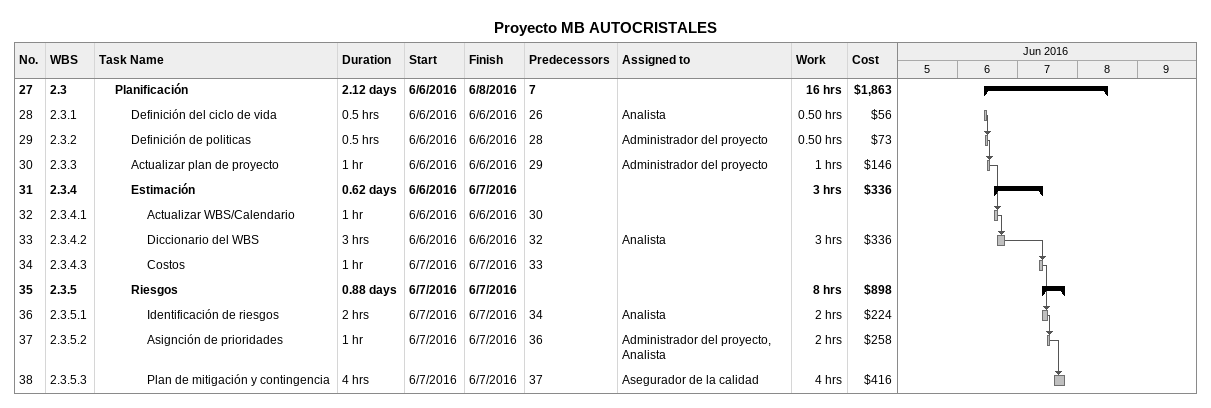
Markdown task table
Proyecto MB AUTOCRISTALES

| ID | WBS | Task | Duration | Start | Finish | Predecessors | Resources | Work (h) | Cost ($) |
|---|---|---|---|---|---|---|---|---|---|
| 27 | 2.3 | **Planificación** | 2.12d | 2016-06-06 | 2016-06-08 | 7 |  | 16 | 1863 |
| 28 | 2.3.1 | Definición del ciclo de vida | 0.5h | 2016-06-06 | 2016-06-06 | 26 | Analista | 0.50 | 56 |
| 29 | 2.3.2 | Definición de politicas | 0.5h | 2016-06-06 | 2016-06-06 | 28 | Administrador del proyecto | 0.50 | 73 |
| 30 | 2.3.3 | Actualizar plan de proyecto | 1h | 2016-06-06 | 2016-06-06 | 29 | Administrador del proyecto | 1 | 146 |
| 31 | 2.3.4 | **Estimación** | 0.62d | 2016-06-06 | 2016-06-07 |  |  | 3 | 336 |
| 32 | 2.3.4.1 | Actualizar WBS/Calendario | 1h | 2016-06-06 | 2016-06-06 | 30 |  |  |  |
| 33 | 2.3.4.2 | Diccionario del WBS | 3h | 2016-06-06 | 2016-06-06 | 32 | Analista | 3 | 336 |
| 34 | 2.3.4.3 | Costos | 1h | 2016-06-07 | 2016-06-07 | 33 |  |  |  |
| 35 | 2.3.5 | **Riesgos** | 0.88d | 2016-06-07 | 2016-06-07 |  |  | 8 | 898 |
| 36 | 2.3.5.1 | Identificación de riesgos | 2h | 2016-06-07 | 2016-06-07 | 34 | Analista | 2 | 224 |
| 37 | 2.3.5.2 | Asignción de prioridades | 1h | 2016-06-07 | 2016-06-07 | 36 | Administrador del proyecto, Analista | 2 | 258 |
| 38 | 2.3.5.3 | Plan de mitigación y contingencia | 4h | 2016-06-07 | 2016-06-07 | 37 | Asegurador de la calidad | 4 | 416 |
